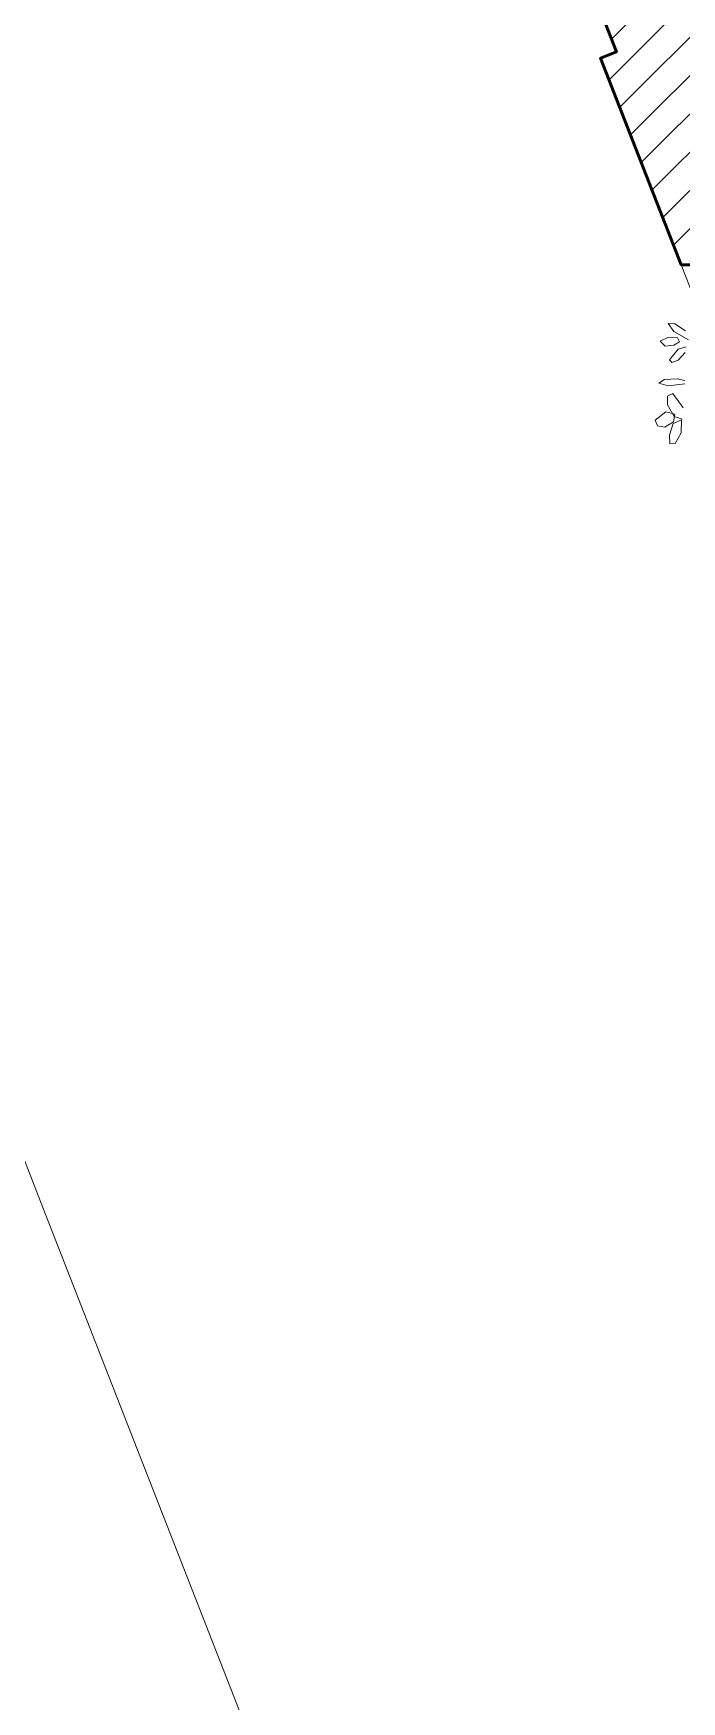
# Model space of a CAD drawing. Header units: millimetres. Extents: x 4980 to 19099, y 3891 to 5773.
# Drawn here: x 5413.5 to 5489.4, y 4390.9 to 4586.4 of the extents above; entities that cross this region are included whole.
import ezdxf

# ---------------------------------------------------------------- set-up
doc = ezdxf.new("R2010")
doc.units = ezdxf.units.MM
doc.linetypes.add('ACAD_ISO03W100', pattern=[30, 12, -18])
for name, color, linetype, lineweight in [('a 2', 132, 'Continuous', 20), ('a duvar', 84, 'Continuous', 50), ('a kaldırım', 79, 'Continuous', 0), ('no3_duvar tarama', 253, 'Continuous', 9), ('no3_paslanmaz gorunus on', 163, 'Continuous', 18), ('no3_ölçü tefriş', 252, 'Continuous', 0), ('PLAN YAZI', 4, 'Continuous', 9)]:
    doc.layers.add(name, color=color, linetype=linetype, lineweight=lineweight)

# ---------------------------------------------------------------- blocks, each defined once
blk = doc.blocks.new('p34')
at = {"color": 64}
for p, q in [((1714.03, -14136.51), (1715.3, -14135.7)), ((1715.3, -14135.7), (1716.06, -14135.64)), ((1716.06, -14135.64), (1715.41, -14136.59)), ((1715.41, -14136.59), (1713.7, -14137.56)), ((1714.75, -14137.81), (1714.99, -14137.33)), ((1715.4, -14138.19), (1714.75, -14137.81)), ((1714.99, -14137.33), (1716.03, -14137.24)), ((1716.03, -14137.24), (1717.01, -14137.73)), ((1713.96, -14138.39), (1714.89, -14138.68)), ((1714.93, -14139.95), (1714.07, -14139.06)), ((1714.89, -14138.68), (1715.94, -14139.92)), ((1716.42, -14138.32), (1715.4, -14138.19))]:
    blk.add_line(p, q, dxfattribs=at)
at = {"color": 62}
for p, q in [((1717.01, -14137.73), (1716.42, -14138.32)), ((1715.65, -14140.23), (1714.93, -14139.95)), ((1715.94, -14139.92), (1715.65, -14140.23)), ((1716.09, -14142.97), (1714.14, -14142.73)), ((1714.15, -14142.36), (1715.03, -14142.13)), ((1715.03, -14142.13), (1716.54, -14142.23)), ((1717.18, -14142.63), (1716.09, -14142.97)), ((1716.54, -14142.23), (1717.18, -14142.63)), ((1714.35, -14145.55), (1715.55, -14143.86)), ((1716.2, -14145.18), (1715.4, -14146.55)), ((1715.55, -14143.86), (1716.18, -14144.16)), ((1716.18, -14144.16), (1716.2, -14145.18)), ((1715.4, -14146.55), (1714.48, -14146.87)), ((1714.59, -14148.46), (1714.56, -14146.97)), ((1714.56, -14146.97), (1715.53, -14147.39)), ((1715.32, -14146.3), (1716.4, -14145.99)), ((1715.48, -14147.18), (1715.32, -14146.3)), ((1716.51, -14147.79), (1715.48, -14147.18)), ((1715.53, -14147.39), (1715.98, -14148.74)), ((1716.4, -14145.99), (1717.65, -14146.96)), ((1717.35, -14147.63), (1716.51, -14147.79)), ((1717.65, -14146.96), (1717.35, -14147.63)), ((1715.29, -14149.73), (1714.59, -14148.46)), ((1715.98, -14148.74), (1715.94, -14149.76)), ((1715.94, -14149.76), (1715.29, -14149.73))]:
    blk.add_line(p, q, dxfattribs=at)

msp = doc.modelspace()

# ---------------------------------------------------------------- hatches: boundary and pattern name
at = {"layer": 'no3_duvar tarama'}
h = msp.add_hatch(dxfattribs=at)
h.set_pattern_fill('ANSI31', color=256, style=0)
h.set_pattern_definition([(45, (77489.65, 25972.4954), (-2.24506403, 2.24506403), [])])
h.paths.add_polyline_path([(5457.79, 4645.73), (5472.69, 4651.55), (5477.95, 4638.2), (5533.01, 4657.03), (5542.33, 4642.68), (5564.18, 4642.67), (5564.16, 4586.81), (5564.16, 4578.33), (5582.4, 4578.31), (5582.4, 4561.31), (5515.4, 4561.31), (5515.4, 4559.31), (5489.4, 4559.31), (5479.94, 4583.52), (5481.8, 4584.25)])

# ---------------------------------------------------------------- linework, layer by layer
at = {"layer": 'a 2', "linetype": 'ACAD_ISO03W100'}
msp.add_line((5414.88, 4448.11, -0.53), (4980, 5561.87, -0.53), dxfattribs=at)
at = {"layer": 'a duvar', "elevation": -0.53}
msp.add_lwpolyline([(5457.79, 4645.73), (5472.69, 4651.55), (5477.95, 4638.2), (5533.01, 4657.03), (5542.33, 4642.68), (5564.18, 4642.67), (5564.16, 4586.81), (5564.16, 4586.81), (5564.16, 4578.33), (5582.4, 4578.31), (5582.4, 4561.31), (5515.4, 4561.31), (5515.4, 4559.31), (5489.4, 4559.31), (5479.94, 4583.52), (5481.8, 4584.25), (5457.79, 4645.73)], dxfattribs=at)
at = {"layer": 'a kaldırım', "elevation": -0.53}
msp.add_lwpolyline([(5489.4, 4559.31), (5479.94, 4583.52), (5479.94, 4583.52)], dxfattribs=at)
at = {"layer": 'no3_paslanmaz gorunus on'}
msp.add_line((5489.4, 4559.31, -0.53), (5605.07, 4263.06, -0.53), dxfattribs=at)
at = {"layer": 'PLAN YAZI', "color": 154, "elevation": -0.53}
msp.add_lwpolyline([(5414.88, 4448.11), (5562.49, 4070.08)], dxfattribs=at)

# ---------------------------------------------------------------- block references
at = {"layer": 'no3_ölçü tefriş', "xscale": -1, "rotation": 0.2328300535295913}
msp.add_blockref('p34', (7146.47, 18694.93, -1.63), dxfattribs=at)

doc.saveas('drawing.dxf')
